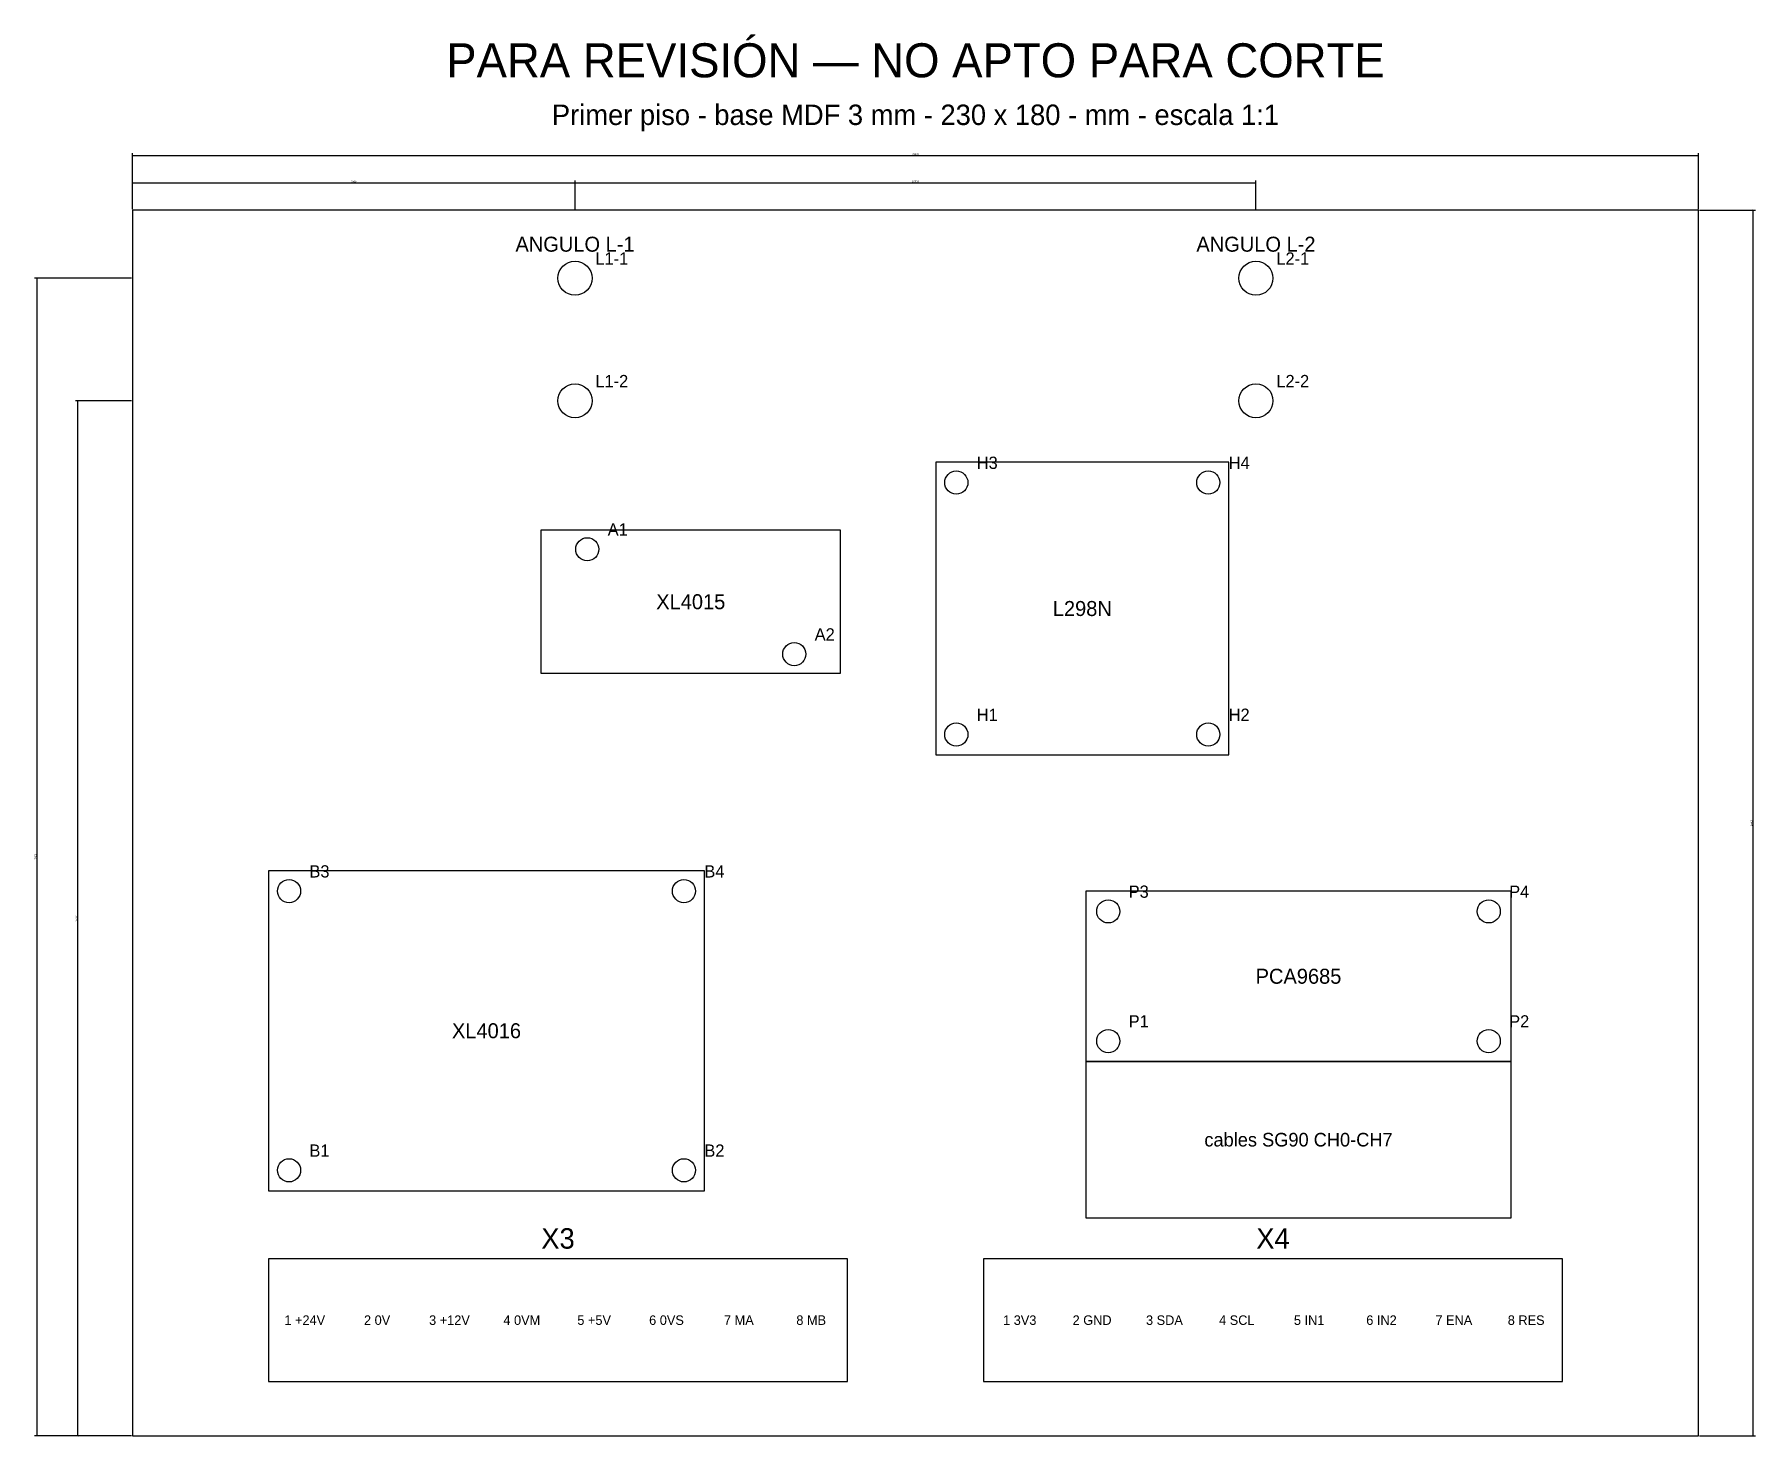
# Model space of a CAD drawing. Header units: millimetres. Extents: x -14 to 238, y 0 to 206.
import ezdxf
from ezdxf.enums import TextEntityAlignment as Align

# ---------------------------------------------------------------- set-up
doc = ezdxf.new("R2010")
doc.units = ezdxf.units.MM
for name, color, linetype in [('COMPONENTES', 7, 'Continuous'), ('CORTE', 7, 'Continuous'), ('COTAS', 7, 'Continuous'), ('PERFORACIONES', 7, 'Continuous'), ('TEXTOS', 7, 'Continuous')]:
    doc.layers.add(name, color=color, linetype=linetype)
doc.styles.add('OpenSansCondensed-Light', font='OpenSansCondensed-Light.ttf')
doc.dimstyles.new('EZDXF', dxfattribs={"dimtxt": 0.25, "dimasz": 0.175, "dimexe": 0.375, "dimexo": 0.125, "dimgap": 0.1, "dimtad": 1, "dimlfac": 100, "dimzin": 12, "dimdsep": 46, "dimtxsty": 'OpenSansCondensed-Light', "dimblk": 'ARCHTICK', "dimcen": 2.5, "dimazin": 3, "dimtfac": 0.5, "dimtmove": 2, "dimatfit": 3})

# ---------------------------------------------------------------- blocks, each defined once
blk = doc.blocks.new('_ARCHTICK')
at = {"color": 0, "linetype": 'BYBLOCK', "const_width": 0.15}
blk.add_lwpolyline([(-0.5, -0.5), (0.5, 0.5)], dxfattribs=at)

msp = doc.modelspace()

# ---------------------------------------------------------------- linework, layer by layer
at = {"layer": 'COMPONENTES'}
for points in [[(118, 100), (161, 100), (161, 143), (118, 143)], [(60, 112), (104, 112), (104, 133), (60, 133)], [(20, 36), (84, 36), (84, 83), (20, 83)], [(140, 55), (202.5, 55), (202.5, 80), (140, 80)], [(140, 32), (202.5, 32), (202.5, 55), (140, 55)], [(20, 8), (105, 8), (105, 26), (20, 26)], [(125, 8), (210, 8), (210, 26), (125, 26)]]:
    msp.add_lwpolyline(points, close=True, dxfattribs=at)
at = {"layer": 'CORTE'}
msp.add_lwpolyline([(0, 0), (230, 0), (230, 180), (0, 180)], close=True, dxfattribs=at)
at = {"layer": 'PERFORACIONES'}
for centre, radius in [((65, 170), 2.5), ((165, 170), 2.5), ((65, 152), 2.5), ((165, 152), 2.5), ((121, 140), 1.7), ((158, 140), 1.7), ((66.8, 130.2), 1.7), ((97.2, 114.8), 1.7), ((121, 103), 1.7), ((158, 103), 1.7), ((23, 80), 1.7), ((81, 80), 1.7), ((143.31, 77.025), 1.7), ((199.19, 77.025), 1.7), ((143.31, 57.975), 1.7), ((199.19, 57.975), 1.7), ((23, 39), 1.7), ((81, 39), 1.7)]:
    msp.add_circle(centre, radius, dxfattribs=at)

# ---------------------------------------------------------------- texts
at = {"layer": 'TEXTOS'}
for s, height, p in [('PARA REVISIÓN — NO APTO PARA CORTE', 5, (115, 202)), ('Primer piso - base MDF 3 mm - 230 x 180 - mm - escala 1:1', 3, (115, 194)), ('ANGULO L-1', 2.2, (65, 175)), ('ANGULO L-2', 2.2, (165, 175)), ('XL4015', 2.2, (82, 122.5)), ('L298N', 2.2, (139.5, 121.5)), ('PCA9685', 2.2, (171.25, 67.5)), ('XL4016', 2.2, (52, 59.5)), ('cables SG90 CH0-CH7', 2, (171.25, 43.5)), ('X3', 3, (62.5, 29)), ('X4', 3, (167.5, 29)), ('1 +24V', 1.4, (25.3125, 17)), ('2 0V', 1.4, (35.9375, 17)), ('3 +12V', 1.4, (46.5625, 17)), ('4 0VM', 1.4, (57.1875, 17)), ('5 +5V', 1.4, (67.8125, 17)), ('6 0VS', 1.4, (78.4375, 17)), ('7 MA', 1.4, (89.0625, 17)), ('8 MB', 1.4, (99.6875, 17)), ('1 3V3', 1.4, (130.3125, 17)), ('2 GND', 1.4, (140.9375, 17)), ('3 SDA', 1.4, (151.5625, 17)), ('4 SCL', 1.4, (162.1875, 17)), ('5 IN1', 1.4, (172.8125, 17)), ('6 IN2', 1.4, (183.4375, 17)), ('7 ENA', 1.4, (194.0625, 17)), ('8 RES', 1.4, (204.6875, 17))]:
    msp.add_text(s, height=height, dxfattribs=at).set_placement(p, align=Align.MIDDLE_CENTER)
for s, p in [('L1-1', (68, 172)), ('L2-1', (168, 172)), ('L1-2', (68, 154)), ('L2-2', (168, 154)), ('H3', (124, 142)), ('H4', (161, 142)), ('A1', (69.8, 132.2)), ('A2', (100.2, 116.8)), ('H1', (124, 105)), ('H2', (161, 105)), ('B3', (26, 82)), ('B4', (84, 82)), ('P3', (146.31, 79.025)), ('P4', (202.19, 79.025)), ('P1', (146.31, 59.975)), ('P2', (202.19, 59.975)), ('B1', (26, 41)), ('B2', (84, 41))]:
    msp.add_text(s, height=1.8, dxfattribs=at).set_placement(p)

# ---------------------------------------------------------------- dimensions: what is measured, and where the dimension line sits
at = {"layer": 'COTAS'}
for base, p1, p2 in [((0, 188), (0, 180), (230, 180)), ((0, 184), (0, 180), (65, 180)), ((65, 184), (65, 180), (165, 180))]:
    msp.add_linear_dim(base=base, p1=p1, p2=p2, dimstyle='EZDXF', dxfattribs=at).render()
for base, p1, p2 in [((238, 0), (230, 0), (230, 180)), ((-14, 0), (0, 0), (0, 170)), ((-8, 0), (0, 0), (0, 152))]:
    msp.add_linear_dim(base=base, p1=p1, p2=p2, angle=90, dimstyle='EZDXF', dxfattribs=at).render()

doc.saveas('drawing.dxf')
